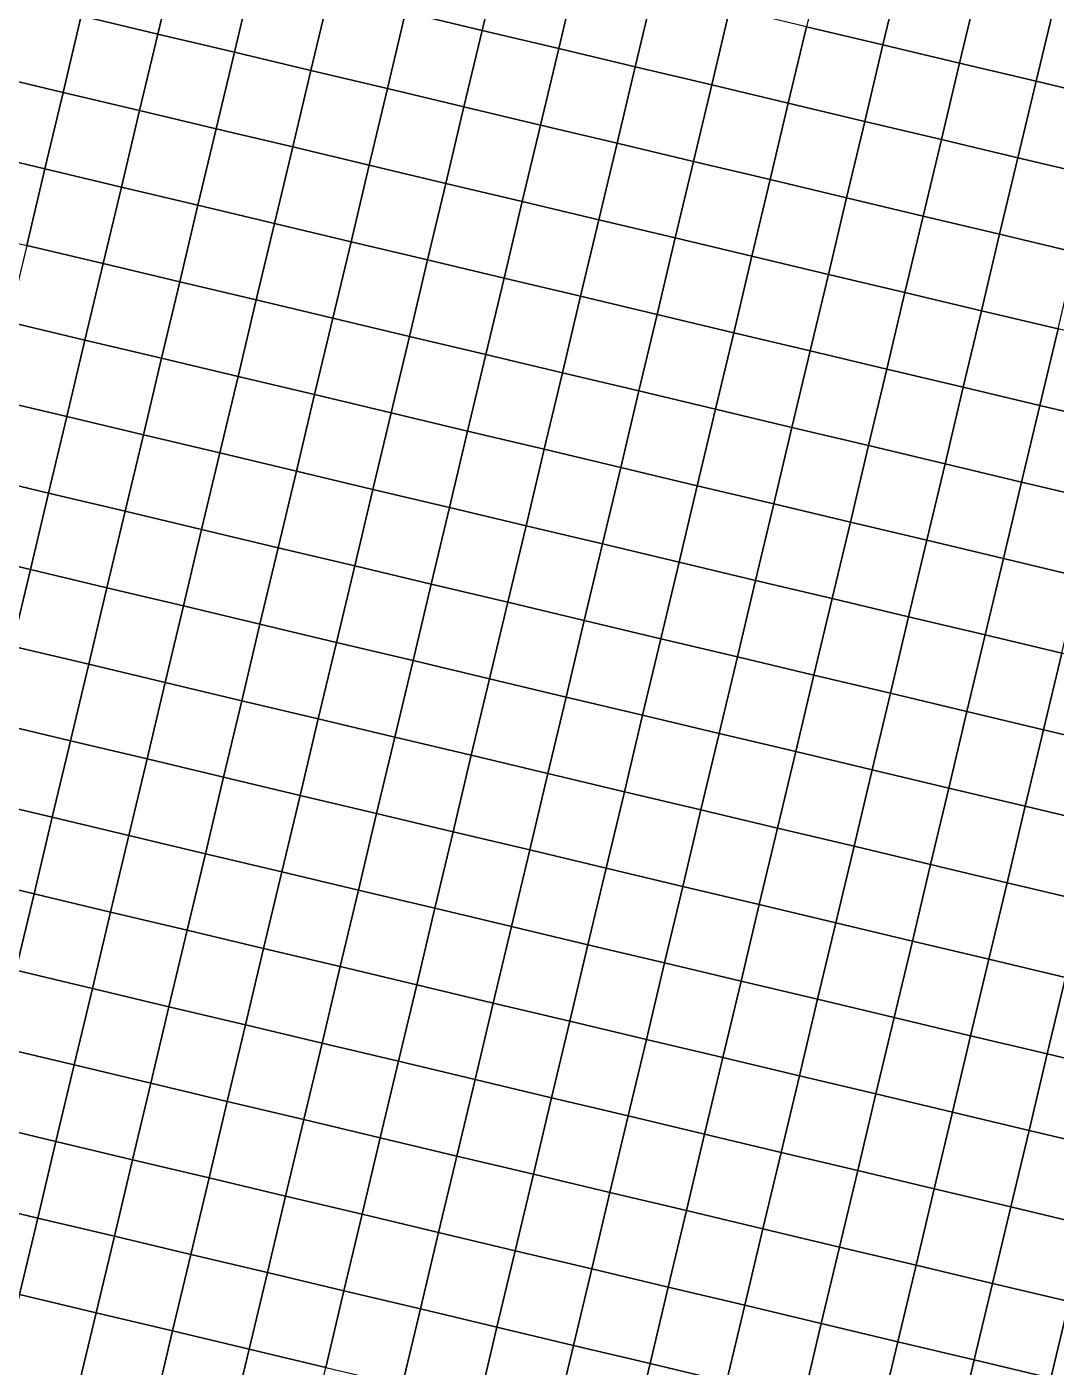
# Model space of a CAD drawing. Header units: metres. Extents: x 0.76 to 9.08, y -3.29 to 2.36.
# Drawn here: x 2.416 to 3.724, y -1.19 to 0.515 of the extents above; entities that cross this region are included whole.
import ezdxf

# ---------------------------------------------------------------- set-up
doc = ezdxf.new("R2010")
doc.units = ezdxf.units.M

msp = doc.modelspace()

# ---------------------------------------------------------------- linework, layer by layer
at = {"layer": 'C1'}
for points in [[(2.5082, 0.6259, -0.3126), (2.485, 0.5286, -0.3201), (2.5823, 0.5054, -0.3269), (2.6054, 0.6027, -0.3204)], [(2.9204, 0.6306, -0.3296), (2.8973, 0.5333, -0.3316), (2.9946, 0.5101, -0.3303), (3.0177, 0.6074, -0.3291)], [(2.6054, 0.6027, -0.3204), (2.5823, 0.5054, -0.3269), (2.6796, 0.4823, -0.3318), (2.7027, 0.5796, -0.3256)], [(3.0177, 0.6074, -0.3291), (2.9946, 0.5101, -0.3303), (3.0919, 0.487, -0.3273), (3.115, 0.5843, -0.3277)], [(3.43, 0.6121, -0.3618), (3.4069, 0.5148, -0.3419), (3.5041, 0.4917, -0.3546), (3.5273, 0.589, -0.3762)], [(2.7027, 0.5796, -0.3256), (2.6796, 0.4823, -0.3318), (2.7769, 0.4592, -0.3359), (2.8, 0.5564, -0.3294)], [(3.115, 0.5843, -0.3277), (3.0919, 0.487, -0.3273), (3.1891, 0.4639, -0.3266), (3.2123, 0.5611, -0.3288)], [(3.5273, 0.589, -0.3762), (3.5041, 0.4917, -0.3546), (3.6014, 0.4686, -0.3704), (3.6246, 0.5658, -0.3929)], [(3.6246, 0.5658, -0.3929), (3.6014, 0.4686, -0.3704), (3.6987, 0.4454, -0.3877), (3.7219, 0.5427, -0.4106)], [(2.3877, 0.5517, -0.3123), (2.3646, 0.4545, -0.3288), (2.4619, 0.4313, -0.3334), (2.485, 0.5286, -0.3201)], [(2.8, 0.5564, -0.3294), (2.7769, 0.4592, -0.3359), (2.8741, 0.436, -0.3392), (2.8973, 0.5333, -0.3316)], [(3.2123, 0.5611, -0.3288), (3.1891, 0.4639, -0.3266), (3.2864, 0.4407, -0.3295), (3.3096, 0.538, -0.3336)], [(2.485, 0.5286, -0.3201), (2.4619, 0.4313, -0.3334), (2.5592, 0.4082, -0.3379), (2.5823, 0.5054, -0.3269)], [(2.8973, 0.5333, -0.3316), (2.8741, 0.436, -0.3392), (2.9714, 0.4129, -0.339), (2.9946, 0.5101, -0.3303)], [(3.3096, 0.538, -0.3336), (3.2864, 0.4407, -0.3295), (3.3837, 0.4176, -0.3361), (3.4069, 0.5148, -0.3419)], [(3.7219, 0.5427, -0.4106), (3.6987, 0.4454, -0.3877), (3.796, 0.4223, -0.4042), (3.8191, 0.5195, -0.4278)], [(3.4069, 0.5148, -0.3419), (3.3837, 0.4176, -0.3361), (3.481, 0.3944, -0.3472), (3.5041, 0.4917, -0.3546)], [(2.5823, 0.5054, -0.3269), (2.5592, 0.4082, -0.3379), (2.6564, 0.385, -0.342), (2.6796, 0.4823, -0.3318)], [(2.9946, 0.5101, -0.3303), (2.9714, 0.4129, -0.339), (3.0687, 0.3897, -0.3367), (3.0919, 0.487, -0.3273)], [(2.6796, 0.4823, -0.3318), (2.6564, 0.385, -0.342), (2.7537, 0.3619, -0.3468), (2.7769, 0.4592, -0.3359)], [(3.0919, 0.487, -0.3273), (3.0687, 0.3897, -0.3367), (3.166, 0.3666, -0.336), (3.1891, 0.4639, -0.3266)], [(3.5041, 0.4917, -0.3546), (3.481, 0.3944, -0.3472), (3.5783, 0.3713, -0.3623), (3.6014, 0.4686, -0.3704)], [(3.1891, 0.4639, -0.3266), (3.166, 0.3666, -0.336), (3.2633, 0.3434, -0.3385), (3.2864, 0.4407, -0.3295)], [(3.6014, 0.4686, -0.3704), (3.5783, 0.3713, -0.3623), (3.6756, 0.3481, -0.3791), (3.6987, 0.4454, -0.3877)], [(2.3646, 0.4545, -0.3288), (2.3414, 0.3572, -0.3525), (2.4387, 0.334, -0.3524), (2.4619, 0.4313, -0.3334)], [(2.7769, 0.4592, -0.3359), (2.7537, 0.3619, -0.3468), (2.851, 0.3387, -0.3522), (2.8741, 0.436, -0.3392)], [(3.6987, 0.4454, -0.3877), (3.6756, 0.3481, -0.3791), (3.7729, 0.325, -0.3951), (3.796, 0.4223, -0.4042)], [(2.4619, 0.4313, -0.3334), (2.4387, 0.334, -0.3524), (2.536, 0.3109, -0.3532), (2.5592, 0.4082, -0.3379)], [(2.8741, 0.436, -0.3392), (2.851, 0.3387, -0.3522), (2.9483, 0.3156, -0.3554), (2.9714, 0.4129, -0.339)], [(3.2864, 0.4407, -0.3295), (3.2633, 0.3434, -0.3385), (3.3606, 0.3203, -0.3441), (3.3837, 0.4176, -0.3361)], [(2.9714, 0.4129, -0.339), (2.9483, 0.3156, -0.3554), (3.0456, 0.2924, -0.356), (3.0687, 0.3897, -0.3367)], [(3.3837, 0.4176, -0.3361), (3.3606, 0.3203, -0.3441), (3.4579, 0.2971, -0.3542), (3.481, 0.3944, -0.3472)], [(2.5592, 0.4082, -0.3379), (2.536, 0.3109, -0.3532), (2.6333, 0.2877, -0.356), (2.6564, 0.385, -0.342)], [(3.481, 0.3944, -0.3472), (3.4579, 0.2971, -0.3542), (3.5551, 0.274, -0.3685), (3.5783, 0.3713, -0.3623)], [(2.6564, 0.385, -0.342), (2.6333, 0.2877, -0.356), (2.7306, 0.2646, -0.3618), (2.7537, 0.3619, -0.3468)], [(3.0687, 0.3897, -0.3367), (3.0456, 0.2924, -0.356), (3.1429, 0.2693, -0.3571), (3.166, 0.3666, -0.336)], [(2.7537, 0.3619, -0.3468), (2.7306, 0.2646, -0.3618), (2.8279, 0.2414, -0.371), (2.851, 0.3387, -0.3522)], [(3.166, 0.3666, -0.336), (3.1429, 0.2693, -0.3571), (3.2401, 0.2461, -0.3605), (3.2633, 0.3434, -0.3385)], [(3.5783, 0.3713, -0.3623), (3.5551, 0.274, -0.3685), (3.6524, 0.2508, -0.3849), (3.6756, 0.3481, -0.3791)], [(2.3414, 0.3572, -0.3525), (2.3183, 0.2599, -0.3673), (2.4156, 0.2367, -0.3645), (2.4387, 0.334, -0.3524)], [(3.2633, 0.3434, -0.3385), (3.2401, 0.2461, -0.3605), (3.3374, 0.223, -0.3661), (3.3606, 0.3203, -0.3441)], [(3.6756, 0.3481, -0.3791), (3.6524, 0.2508, -0.3849), (3.7497, 0.2277, -0.4005), (3.7729, 0.325, -0.3951)], [(2.4387, 0.334, -0.3524), (2.4156, 0.2367, -0.3645), (2.5129, 0.2136, -0.3634), (2.536, 0.3109, -0.3532)], [(2.851, 0.3387, -0.3522), (2.8279, 0.2414, -0.371), (2.9251, 0.2183, -0.3795), (2.9483, 0.3156, -0.3554)], [(2.536, 0.3109, -0.3532), (2.5129, 0.2136, -0.3634), (2.6101, 0.1904, -0.3656), (2.6333, 0.2877, -0.356)], [(2.9483, 0.3156, -0.3554), (2.9251, 0.2183, -0.3795), (3.0224, 0.1951, -0.3852), (3.0456, 0.2924, -0.356)], [(3.3606, 0.3203, -0.3441), (3.3374, 0.223, -0.3661), (3.4347, 0.1998, -0.3757), (3.4579, 0.2971, -0.3542)], [(3.0456, 0.2924, -0.356), (3.0224, 0.1951, -0.3852), (3.1197, 0.172, -0.3902), (3.1429, 0.2693, -0.3571)], [(3.4579, 0.2971, -0.3542), (3.4347, 0.1998, -0.3757), (3.532, 0.1767, -0.3892), (3.5551, 0.274, -0.3685)], [(2.6333, 0.2877, -0.356), (2.6101, 0.1904, -0.3656), (2.7074, 0.1673, -0.3722), (2.7306, 0.2646, -0.3618)], [(3.5551, 0.274, -0.3685), (3.532, 0.1767, -0.3892), (3.6293, 0.1536, -0.4052), (3.6524, 0.2508, -0.3849)], [(2.7306, 0.2646, -0.3618), (2.7074, 0.1673, -0.3722), (2.8047, 0.1442, -0.384), (2.8279, 0.2414, -0.371)], [(3.1429, 0.2693, -0.3571), (3.1197, 0.172, -0.3902), (3.217, 0.1489, -0.3957), (3.2401, 0.2461, -0.3605)], [(2.8279, 0.2414, -0.371), (2.8047, 0.1442, -0.384), (2.902, 0.121, -0.3965), (2.9251, 0.2183, -0.3795)], [(3.2401, 0.2461, -0.3605), (3.217, 0.1489, -0.3957), (3.3143, 0.1257, -0.4021), (3.3374, 0.223, -0.3661)], [(3.6524, 0.2508, -0.3849), (3.6293, 0.1536, -0.4052), (3.7266, 0.1304, -0.4203), (3.7497, 0.2277, -0.4005)], [(2.4156, 0.2367, -0.3645), (2.3924, 0.1395, -0.3698), (2.4897, 0.1163, -0.3683), (2.5129, 0.2136, -0.3634)], [(3.3374, 0.223, -0.3661), (3.3143, 0.1257, -0.4021), (3.4116, 0.1026, -0.4115), (3.4347, 0.1998, -0.3757)], [(2.5129, 0.2136, -0.3634), (2.4897, 0.1163, -0.3683), (2.587, 0.0932, -0.3707), (2.6101, 0.1904, -0.3656)], [(2.9251, 0.2183, -0.3795), (2.902, 0.121, -0.3965), (2.9993, 0.0979, -0.4063), (3.0224, 0.1951, -0.3852)], [(2.6101, 0.1904, -0.3656), (2.587, 0.0932, -0.3707), (2.6843, 0.07, -0.3781), (2.7074, 0.1673, -0.3722)], [(3.0224, 0.1951, -0.3852), (2.9993, 0.0979, -0.4063), (3.0966, 0.0747, -0.4146), (3.1197, 0.172, -0.3902)], [(3.4347, 0.1998, -0.3757), (3.4116, 0.1026, -0.4115), (3.5088, 0.0794, -0.4243), (3.532, 0.1767, -0.3892)], [(3.1197, 0.172, -0.3902), (3.0966, 0.0747, -0.4146), (3.1939, 0.0516, -0.4224), (3.217, 0.1489, -0.3957)], [(3.532, 0.1767, -0.3892), (3.5088, 0.0794, -0.4243), (3.6061, 0.0563, -0.4399), (3.6293, 0.1536, -0.4052)], [(2.7074, 0.1673, -0.3722), (2.6843, 0.07, -0.3781), (2.7816, 0.0469, -0.3915), (2.8047, 0.1442, -0.384)], [(3.6293, 0.1536, -0.4052), (3.6061, 0.0563, -0.4399), (3.7034, 0.0331, -0.4547), (3.7266, 0.1304, -0.4203)], [(2.3924, 0.1395, -0.3698), (2.3693, 0.0422, -0.3681), (2.4666, 0.019, -0.368), (2.4897, 0.1163, -0.3683)], [(2.8047, 0.1442, -0.384), (2.7816, 0.0469, -0.3915), (2.8789, 0.0237, -0.4065), (2.902, 0.121, -0.3965)], [(3.217, 0.1489, -0.3957), (3.1939, 0.0516, -0.4224), (3.2911, 0.0284, -0.4301), (3.3143, 0.1257, -0.4021)], [(2.902, 0.121, -0.3965), (2.8789, 0.0237, -0.4065), (2.9761, 0.0006, -0.4193), (2.9993, 0.0979, -0.4063)], [(3.3143, 0.1257, -0.4021), (3.2911, 0.0284, -0.4301), (3.3884, 0.0053, -0.4399), (3.4116, 0.1026, -0.4115)], [(3.7266, 0.1304, -0.4203), (3.7034, 0.0331, -0.4547), (3.8007, 0.01, -0.4695), (3.8238, 0.1073, -0.4349)], [(2.4897, 0.1163, -0.3683), (2.4666, 0.019, -0.368), (2.5639, -0.0041, -0.3713), (2.587, 0.0932, -0.3707)], [(3.4116, 0.1026, -0.4115), (3.3884, 0.0053, -0.4399), (3.4857, -0.0179, -0.4522), (3.5088, 0.0794, -0.4243)], [(2.587, 0.0932, -0.3707), (2.5639, -0.0041, -0.3713), (2.6611, -0.0273, -0.3793), (2.6843, 0.07, -0.3781)], [(2.9993, 0.0979, -0.4063), (2.9761, 0.0006, -0.4193), (3.0734, -0.0226, -0.4305), (3.0966, 0.0747, -0.4146)], [(2.6843, 0.07, -0.3781), (2.6611, -0.0273, -0.3793), (2.7584, -0.0504, -0.3934), (2.7816, 0.0469, -0.3915)], [(3.0966, 0.0747, -0.4146), (3.0734, -0.0226, -0.4305), (3.1707, -0.0457, -0.4407), (3.1939, 0.0516, -0.4224)], [(3.5088, 0.0794, -0.4243), (3.4857, -0.0179, -0.4522), (3.583, -0.041, -0.4674), (3.6061, 0.0563, -0.4399)], [(3.1939, 0.0516, -0.4224), (3.1707, -0.0457, -0.4407), (3.268, -0.0689, -0.4501), (3.2911, 0.0284, -0.4301)], [(3.6061, 0.0563, -0.4399), (3.583, -0.041, -0.4674), (3.6803, -0.0642, -0.4819), (3.7034, 0.0331, -0.4547)], [(2.3693, 0.0422, -0.3681), (2.3461, -0.0551, -0.3595), (2.4434, -0.0783, -0.3624), (2.4666, 0.019, -0.368)], [(2.7816, 0.0469, -0.3915), (2.7584, -0.0504, -0.3934), (2.8557, -0.0736, -0.4095), (2.8789, 0.0237, -0.4065)], [(2.4666, 0.019, -0.368), (2.4434, -0.0783, -0.3624), (2.5407, -0.1014, -0.3674), (2.5639, -0.0041, -0.3713)], [(2.8789, 0.0237, -0.4065), (2.8557, -0.0736, -0.4095), (2.953, -0.0967, -0.4242), (2.9761, 0.0006, -0.4193)], [(3.2911, 0.0284, -0.4301), (3.268, -0.0689, -0.4501), (3.3653, -0.092, -0.4607), (3.3884, 0.0053, -0.4399)], [(3.7034, 0.0331, -0.4547), (3.6803, -0.0642, -0.4819), (3.7776, -0.0873, -0.4966), (3.8007, 0.01, -0.4695)], [(2.9761, 0.0006, -0.4193), (2.953, -0.0967, -0.4242), (3.0503, -0.1199, -0.438), (3.0734, -0.0226, -0.4305)], [(3.3884, 0.0053, -0.4399), (3.3653, -0.092, -0.4607), (3.4626, -0.1152, -0.4729), (3.4857, -0.0179, -0.4522)], [(2.5639, -0.0041, -0.3713), (2.5407, -0.1014, -0.3674), (2.638, -0.1246, -0.3759), (2.6611, -0.0273, -0.3793)], [(2.6611, -0.0273, -0.3793), (2.638, -0.1246, -0.3759), (2.7353, -0.1477, -0.3897), (2.7584, -0.0504, -0.3934)], [(3.0734, -0.0226, -0.4305), (3.0503, -0.1199, -0.438), (3.1476, -0.143, -0.4506), (3.1707, -0.0457, -0.4407)], [(3.4857, -0.0179, -0.4522), (3.4626, -0.1152, -0.4729), (3.5598, -0.1383, -0.4877), (3.583, -0.041, -0.4674)], [(2.7584, -0.0504, -0.3934), (2.7353, -0.1477, -0.3897), (2.8326, -0.1708, -0.4056), (2.8557, -0.0736, -0.4095)], [(3.1707, -0.0457, -0.4407), (3.1476, -0.143, -0.4506), (3.2448, -0.1661, -0.462), (3.268, -0.0689, -0.4501)], [(3.583, -0.041, -0.4674), (3.5598, -0.1383, -0.4877), (3.6571, -0.1614, -0.5018), (3.6803, -0.0642, -0.4819)], [(2.3461, -0.0551, -0.3595), (2.323, -0.1524, -0.3442), (2.4203, -0.1755, -0.3516), (2.4434, -0.0783, -0.3624)], [(3.6803, -0.0642, -0.4819), (3.6571, -0.1614, -0.5018), (3.7544, -0.1846, -0.5161), (3.7776, -0.0873, -0.4966)], [(2.4434, -0.0783, -0.3624), (2.4203, -0.1755, -0.3516), (2.5176, -0.1987, -0.3591), (2.5407, -0.1014, -0.3674)], [(2.8557, -0.0736, -0.4095), (2.8326, -0.1708, -0.4056), (2.9298, -0.194, -0.4212), (2.953, -0.0967, -0.4242)], [(3.268, -0.0689, -0.4501), (3.2448, -0.1661, -0.462), (3.3421, -0.1893, -0.474), (3.3653, -0.092, -0.4607)], [(2.5407, -0.1014, -0.3674), (2.5176, -0.1987, -0.3591), (2.6148, -0.2218, -0.368), (2.638, -0.1246, -0.3759)], [(2.953, -0.0967, -0.4242), (2.9298, -0.194, -0.4212), (3.0271, -0.2171, -0.437), (3.0503, -0.1199, -0.438)], [(3.3653, -0.092, -0.4607), (3.3421, -0.1893, -0.474), (3.4394, -0.2124, -0.4863), (3.4626, -0.1152, -0.4729)], [(3.4626, -0.1152, -0.4729), (3.4394, -0.2124, -0.4863), (3.5367, -0.2356, -0.5008), (3.5598, -0.1383, -0.4877)], [(2.638, -0.1246, -0.3759), (2.6148, -0.2218, -0.368), (2.7121, -0.245, -0.3804), (2.7353, -0.1477, -0.3897)], [(3.0503, -0.1199, -0.438), (3.0271, -0.2171, -0.437), (3.1244, -0.2403, -0.452), (3.1476, -0.143, -0.4506)], [(2.323, -0.1524, -0.3442), (2.2998, -0.2497, -0.3343), (2.3971, -0.2728, -0.3458), (2.4203, -0.1755, -0.3516)], [(2.7353, -0.1477, -0.3897), (2.7121, -0.245, -0.3804), (2.8094, -0.2681, -0.3948), (2.8326, -0.1708, -0.4056)], [(3.1476, -0.143, -0.4506), (3.1244, -0.2403, -0.452), (3.2217, -0.2634, -0.4659), (3.2448, -0.1661, -0.462)], [(3.5598, -0.1383, -0.4877), (3.5367, -0.2356, -0.5008), (3.634, -0.2587, -0.5145), (3.6571, -0.1614, -0.5018)], [(3.2448, -0.1661, -0.462), (3.2217, -0.2634, -0.4659), (3.319, -0.2866, -0.4796), (3.3421, -0.1893, -0.474)], [(3.6571, -0.1614, -0.5018), (3.634, -0.2587, -0.5145), (3.7313, -0.2819, -0.528), (3.7544, -0.1846, -0.5161)], [(2.4203, -0.1755, -0.3516), (2.3971, -0.2728, -0.3458), (2.4944, -0.296, -0.3557), (2.5176, -0.1987, -0.3591)], [(2.8326, -0.1708, -0.4056), (2.8094, -0.2681, -0.3948), (2.9067, -0.2913, -0.4102), (2.9298, -0.194, -0.4212)], [(2.5176, -0.1987, -0.3591), (2.4944, -0.296, -0.3557), (2.5917, -0.3191, -0.3656), (2.6148, -0.2218, -0.368)], [(2.9298, -0.194, -0.4212), (2.9067, -0.2913, -0.4102), (3.004, -0.3144, -0.4275), (3.0271, -0.2171, -0.437)], [(3.3421, -0.1893, -0.474), (3.319, -0.2866, -0.4796), (3.4163, -0.3097, -0.4924), (3.4394, -0.2124, -0.4863)], [(3.0271, -0.2171, -0.437), (3.004, -0.3144, -0.4275), (3.1013, -0.3376, -0.4451), (3.1244, -0.2403, -0.452)], [(3.4394, -0.2124, -0.4863), (3.4163, -0.3097, -0.4924), (3.5136, -0.3329, -0.5067), (3.5367, -0.2356, -0.5008)], [(2.6148, -0.2218, -0.368), (2.5917, -0.3191, -0.3656), (2.689, -0.3423, -0.3776), (2.7121, -0.245, -0.3804)], [(3.5367, -0.2356, -0.5008), (3.5136, -0.3329, -0.5067), (3.6108, -0.356, -0.5198), (3.634, -0.2587, -0.5145)], [(2.7121, -0.245, -0.3804), (2.689, -0.3423, -0.3776), (2.7863, -0.3654, -0.3913), (2.8094, -0.2681, -0.3948)], [(3.1244, -0.2403, -0.452), (3.1013, -0.3376, -0.4451), (3.1986, -0.3607, -0.4619), (3.2217, -0.2634, -0.4659)], [(2.8094, -0.2681, -0.3948), (2.7863, -0.3654, -0.3913), (2.8836, -0.3886, -0.407), (2.9067, -0.2913, -0.4102)], [(3.2217, -0.2634, -0.4659), (3.1986, -0.3607, -0.4619), (3.2958, -0.3839, -0.4777), (3.319, -0.2866, -0.4796)], [(3.634, -0.2587, -0.5145), (3.6108, -0.356, -0.5198), (3.7081, -0.3792, -0.5323), (3.7313, -0.2819, -0.528)], [(2.3971, -0.2728, -0.3458), (2.374, -0.3701, -0.345), (2.4713, -0.3933, -0.3574), (2.4944, -0.296, -0.3557)], [(3.319, -0.2866, -0.4796), (3.2958, -0.3839, -0.4777), (3.3931, -0.407, -0.4913), (3.4163, -0.3097, -0.4924)], [(3.7313, -0.2819, -0.528), (3.7081, -0.3792, -0.5323), (3.8054, -0.4023, -0.5451), (3.8286, -0.305, -0.5419)], [(2.4944, -0.296, -0.3557), (2.4713, -0.3933, -0.3574), (2.5686, -0.4164, -0.3687), (2.5917, -0.3191, -0.3656)], [(2.9067, -0.2913, -0.4102), (2.8836, -0.3886, -0.407), (2.9808, -0.4117, -0.4257), (3.004, -0.3144, -0.4275)], [(2.5917, -0.3191, -0.3656), (2.5686, -0.4164, -0.3687), (2.6658, -0.4396, -0.3812), (2.689, -0.3423, -0.3776)], [(3.004, -0.3144, -0.4275), (2.9808, -0.4117, -0.4257), (3.0781, -0.4349, -0.4455), (3.1013, -0.3376, -0.4451)], [(3.4163, -0.3097, -0.4924), (3.3931, -0.407, -0.4913), (3.4904, -0.4302, -0.5053), (3.5136, -0.3329, -0.5067)], [(3.1013, -0.3376, -0.4451), (3.0781, -0.4349, -0.4455), (3.1754, -0.458, -0.4648), (3.1986, -0.3607, -0.4619)], [(3.5136, -0.3329, -0.5067), (3.4904, -0.4302, -0.5053), (3.5877, -0.4533, -0.5179), (3.6108, -0.356, -0.5198)], [(2.689, -0.3423, -0.3776), (2.6658, -0.4396, -0.3812), (2.7631, -0.4627, -0.3951), (2.7863, -0.3654, -0.3913)], [(3.6108, -0.356, -0.5198), (3.5877, -0.4533, -0.5179), (3.685, -0.4764, -0.5289), (3.7081, -0.3792, -0.5323)], [(2.374, -0.3701, -0.345), (2.3508, -0.4674, -0.3492), (2.4481, -0.4905, -0.3641), (2.4713, -0.3933, -0.3574)], [(2.7863, -0.3654, -0.3913), (2.7631, -0.4627, -0.3951), (2.8604, -0.4858, -0.4116), (2.8836, -0.3886, -0.407)], [(3.1986, -0.3607, -0.4619), (3.1754, -0.458, -0.4648), (3.2727, -0.4811, -0.4827), (3.2958, -0.3839, -0.4777)], [(2.8836, -0.3886, -0.407), (2.8604, -0.4858, -0.4116), (2.9577, -0.509, -0.4316), (2.9808, -0.4117, -0.4257)], [(3.2958, -0.3839, -0.4777), (3.2727, -0.4811, -0.4827), (3.37, -0.5043, -0.4973), (3.3931, -0.407, -0.4913)], [(3.7081, -0.3792, -0.5323), (3.685, -0.4764, -0.5289), (3.7823, -0.4996, -0.5403), (3.8054, -0.4023, -0.5451)], [(2.4713, -0.3933, -0.3574), (2.4481, -0.4905, -0.3641), (2.5454, -0.5137, -0.3773), (2.5686, -0.4164, -0.3687)], [(3.3931, -0.407, -0.4913), (3.37, -0.5043, -0.4973), (3.4673, -0.5274, -0.5118), (3.4904, -0.4302, -0.5053)], [(2.5686, -0.4164, -0.3687), (2.5454, -0.5137, -0.3773), (2.6427, -0.5368, -0.391), (2.6658, -0.4396, -0.3812)], [(2.9808, -0.4117, -0.4257), (2.9577, -0.509, -0.4316), (3.055, -0.5321, -0.4533), (3.0781, -0.4349, -0.4455)], [(2.6658, -0.4396, -0.3812), (2.6427, -0.5368, -0.391), (2.74, -0.56, -0.4061), (2.7631, -0.4627, -0.3951)], [(3.0781, -0.4349, -0.4455), (3.055, -0.5321, -0.4533), (3.1523, -0.5553, -0.4748), (3.1754, -0.458, -0.4648)], [(3.4904, -0.4302, -0.5053), (3.4673, -0.5274, -0.5118), (3.5645, -0.5506, -0.5246), (3.5877, -0.4533, -0.5179)], [(3.1754, -0.458, -0.4648), (3.1523, -0.5553, -0.4748), (3.2495, -0.5784, -0.4945), (3.2727, -0.4811, -0.4827)], [(3.5877, -0.4533, -0.5179), (3.5645, -0.5506, -0.5246), (3.6618, -0.5737, -0.5352), (3.685, -0.4764, -0.5289)], [(2.3508, -0.4674, -0.3492), (2.3277, -0.5647, -0.3585), (2.425, -0.5878, -0.3758), (2.4481, -0.4905, -0.3641)], [(2.7631, -0.4627, -0.3951), (2.74, -0.56, -0.4061), (2.8373, -0.5831, -0.4239), (2.8604, -0.4858, -0.4116)], [(3.685, -0.4764, -0.5289), (3.6618, -0.5737, -0.5352), (3.7591, -0.5969, -0.5462), (3.7823, -0.4996, -0.5403)], [(2.4481, -0.4905, -0.3641), (2.425, -0.5878, -0.3758), (2.5223, -0.611, -0.3915), (2.5454, -0.5137, -0.3773)], [(2.8604, -0.4858, -0.4116), (2.8373, -0.5831, -0.4239), (2.9345, -0.6063, -0.4453), (2.9577, -0.509, -0.4316)], [(3.2727, -0.4811, -0.4827), (3.2495, -0.5784, -0.4945), (3.3468, -0.6016, -0.5107), (3.37, -0.5043, -0.4973)], [(2.9577, -0.509, -0.4316), (2.9345, -0.6063, -0.4453), (3.0318, -0.6294, -0.4686), (3.055, -0.5321, -0.4533)], [(3.37, -0.5043, -0.4973), (3.3468, -0.6016, -0.5107), (3.4441, -0.6247, -0.5262), (3.4673, -0.5274, -0.5118)], [(2.5454, -0.5137, -0.3773), (2.5223, -0.611, -0.3915), (2.6195, -0.6341, -0.4073), (2.6427, -0.5368, -0.391)], [(3.4673, -0.5274, -0.5118), (3.4441, -0.6247, -0.5262), (3.5414, -0.6479, -0.5399), (3.5645, -0.5506, -0.5246)], [(2.6427, -0.5368, -0.391), (2.6195, -0.6341, -0.4073), (2.7168, -0.6573, -0.4244), (2.74, -0.56, -0.4061)], [(3.055, -0.5321, -0.4533), (3.0318, -0.6294, -0.4686), (3.1291, -0.6526, -0.4919), (3.1523, -0.5553, -0.4748)], [(2.74, -0.56, -0.4061), (2.7168, -0.6573, -0.4244), (2.8141, -0.6804, -0.4441), (2.8373, -0.5831, -0.4239)], [(3.1523, -0.5553, -0.4748), (3.1291, -0.6526, -0.4919), (3.2264, -0.6757, -0.5132), (3.2495, -0.5784, -0.4945)], [(3.5645, -0.5506, -0.5246), (3.5414, -0.6479, -0.5399), (3.6387, -0.671, -0.5512), (3.6618, -0.5737, -0.5352)], [(2.3277, -0.5647, -0.3585), (2.3045, -0.662, -0.3728), (2.4018, -0.6851, -0.3925), (2.425, -0.5878, -0.3758)], [(3.2495, -0.5784, -0.4945), (3.2264, -0.6757, -0.5132), (3.3237, -0.6989, -0.5313), (3.3468, -0.6016, -0.5107)], [(3.6618, -0.5737, -0.5352), (3.6387, -0.671, -0.5512), (3.736, -0.6942, -0.5628), (3.7591, -0.5969, -0.5462)], [(2.425, -0.5878, -0.3758), (2.4018, -0.6851, -0.3925), (2.4991, -0.7083, -0.4111), (2.5223, -0.611, -0.3915)], [(2.8373, -0.5831, -0.4239), (2.8141, -0.6804, -0.4441), (2.9114, -0.7036, -0.4668), (2.9345, -0.6063, -0.4453)], [(2.5223, -0.611, -0.3915), (2.4991, -0.7083, -0.4111), (2.5964, -0.7314, -0.4299), (2.6195, -0.6341, -0.4073)], [(2.9345, -0.6063, -0.4453), (2.9114, -0.7036, -0.4668), (3.0087, -0.7267, -0.4913), (3.0318, -0.6294, -0.4686)], [(3.3468, -0.6016, -0.5107), (3.3237, -0.6989, -0.5313), (3.421, -0.722, -0.5484), (3.4441, -0.6247, -0.5262)], [(3.0318, -0.6294, -0.4686), (3.0087, -0.7267, -0.4913), (3.106, -0.7499, -0.516), (3.1291, -0.6526, -0.4919)], [(3.4441, -0.6247, -0.5262), (3.421, -0.722, -0.5484), (3.5183, -0.7451, -0.5637), (3.5414, -0.6479, -0.5399)], [(2.6195, -0.6341, -0.4073), (2.5964, -0.7314, -0.4299), (2.6937, -0.7546, -0.45), (2.7168, -0.6573, -0.4244)], [(2.7168, -0.6573, -0.4244), (2.6937, -0.7546, -0.45), (2.791, -0.7777, -0.4719), (2.8141, -0.6804, -0.4441)], [(3.1291, -0.6526, -0.4919), (3.106, -0.7499, -0.516), (3.2033, -0.773, -0.5389), (3.2264, -0.6757, -0.5132)], [(3.5414, -0.6479, -0.5399), (3.5183, -0.7451, -0.5637), (3.6155, -0.7683, -0.5767), (3.6387, -0.671, -0.5512)], [(2.8141, -0.6804, -0.4441), (2.791, -0.7777, -0.4719), (2.8883, -0.8008, -0.4959), (2.9114, -0.7036, -0.4668)], [(3.2264, -0.6757, -0.5132), (3.2033, -0.773, -0.5389), (3.3005, -0.7961, -0.5591), (3.3237, -0.6989, -0.5313)], [(3.6387, -0.671, -0.5512), (3.6155, -0.7683, -0.5767), (3.7128, -0.7914, -0.59), (3.736, -0.6942, -0.5628)], [(2.4018, -0.6851, -0.3925), (2.3787, -0.7824, -0.4131), (2.476, -0.8055, -0.4335), (2.4991, -0.7083, -0.4111)], [(3.736, -0.6942, -0.5628), (3.7128, -0.7914, -0.59), (3.8101, -0.8146, -0.6056), (3.8333, -0.7173, -0.5769)], [(2.4991, -0.7083, -0.4111), (2.476, -0.8055, -0.4335), (2.5733, -0.8287, -0.4542), (2.5964, -0.7314, -0.4299)], [(2.9114, -0.7036, -0.4668), (2.8883, -0.8008, -0.4959), (2.9855, -0.824, -0.5213), (3.0087, -0.7267, -0.4913)], [(3.3237, -0.6989, -0.5313), (3.3005, -0.7961, -0.5591), (3.3978, -0.8193, -0.5784), (3.421, -0.722, -0.5484)], [(2.5964, -0.7314, -0.4299), (2.5733, -0.8287, -0.4542), (2.6705, -0.8518, -0.4765), (2.6937, -0.7546, -0.45)], [(3.0087, -0.7267, -0.4913), (2.9855, -0.824, -0.5213), (3.0828, -0.8471, -0.5471), (3.106, -0.7499, -0.516)], [(3.421, -0.722, -0.5484), (3.3978, -0.8193, -0.5784), (3.4951, -0.8424, -0.5961), (3.5183, -0.7451, -0.5637)], [(3.106, -0.7499, -0.516), (3.0828, -0.8471, -0.5471), (3.1801, -0.8703, -0.5715), (3.2033, -0.773, -0.5389)], [(3.5183, -0.7451, -0.5637), (3.4951, -0.8424, -0.5961), (3.5924, -0.8656, -0.6118), (3.6155, -0.7683, -0.5767)], [(2.6937, -0.7546, -0.45), (2.6705, -0.8518, -0.4765), (2.7678, -0.875, -0.5), (2.791, -0.7777, -0.4719)], [(2.3787, -0.7824, -0.4131), (2.3555, -0.8797, -0.4376), (2.4528, -0.9028, -0.4585), (2.476, -0.8055, -0.4335)], [(2.791, -0.7777, -0.4719), (2.7678, -0.875, -0.5), (2.8651, -0.8981, -0.5246), (2.8883, -0.8008, -0.4959)], [(3.2033, -0.773, -0.5389), (3.1801, -0.8703, -0.5715), (3.2774, -0.8934, -0.5942), (3.3005, -0.7961, -0.5591)], [(3.6155, -0.7683, -0.5767), (3.5924, -0.8656, -0.6118), (3.6897, -0.8887, -0.6277), (3.7128, -0.7914, -0.59)], [(2.8883, -0.8008, -0.4959), (2.8651, -0.8981, -0.5246), (2.9624, -0.9213, -0.5506), (2.9855, -0.824, -0.5213)], [(3.3005, -0.7961, -0.5591), (3.2774, -0.8934, -0.5942), (3.3747, -0.9166, -0.6163), (3.3978, -0.8193, -0.5784)], [(3.7128, -0.7914, -0.59), (3.6897, -0.8887, -0.6277), (3.787, -0.9119, -0.6455), (3.8101, -0.8146, -0.6056)], [(2.476, -0.8055, -0.4335), (2.4528, -0.9028, -0.4585), (2.5501, -0.926, -0.4803), (2.5733, -0.8287, -0.4542)], [(2.5733, -0.8287, -0.4542), (2.5501, -0.926, -0.4803), (2.6474, -0.9491, -0.5039), (2.6705, -0.8518, -0.4765)], [(2.9855, -0.824, -0.5213), (2.9624, -0.9213, -0.5506), (3.0597, -0.9444, -0.5767), (3.0828, -0.8471, -0.5471)], [(3.3978, -0.8193, -0.5784), (3.3747, -0.9166, -0.6163), (3.472, -0.9397, -0.6371), (3.4951, -0.8424, -0.5961)], [(2.6705, -0.8518, -0.4765), (2.6474, -0.9491, -0.5039), (2.7447, -0.9723, -0.5282), (2.7678, -0.875, -0.5)], [(3.0828, -0.8471, -0.5471), (3.0597, -0.9444, -0.5767), (3.157, -0.9676, -0.6018), (3.1801, -0.8703, -0.5715)], [(3.4951, -0.8424, -0.5961), (3.472, -0.9397, -0.6371), (3.5692, -0.9629, -0.6564), (3.5924, -0.8656, -0.6118)], [(3.5924, -0.8656, -0.6118), (3.5692, -0.9629, -0.6564), (3.6665, -0.986, -0.676), (3.6897, -0.8887, -0.6277)], [(2.3555, -0.8797, -0.4376), (2.3324, -0.977, -0.466), (2.4297, -1.0001, -0.4864), (2.4528, -0.9028, -0.4585)], [(2.7678, -0.875, -0.5), (2.7447, -0.9723, -0.5282), (2.842, -0.9954, -0.5531), (2.8651, -0.8981, -0.5246)], [(3.1801, -0.8703, -0.5715), (3.157, -0.9676, -0.6018), (3.2542, -0.9907, -0.6259), (3.2774, -0.8934, -0.5942)], [(2.4528, -0.9028, -0.4585), (2.4297, -1.0001, -0.4864), (2.527, -1.0233, -0.5083), (2.5501, -0.926, -0.4803)], [(2.8651, -0.8981, -0.5246), (2.842, -0.9954, -0.5531), (2.9392, -1.0186, -0.5789), (2.9624, -0.9213, -0.5506)], [(3.2774, -0.8934, -0.5942), (3.2542, -0.9907, -0.6259), (3.3515, -1.0139, -0.6497), (3.3747, -0.9166, -0.6163)], [(3.6897, -0.8887, -0.6277), (3.6665, -0.986, -0.676), (3.7638, -1.0092, -0.6966), (3.787, -0.9119, -0.6455)], [(3.3747, -0.9166, -0.6163), (3.3515, -1.0139, -0.6497), (3.4488, -1.037, -0.6724), (3.472, -0.9397, -0.6371)], [(2.5501, -0.926, -0.4803), (2.527, -1.0233, -0.5083), (2.6242, -1.0464, -0.5322), (2.6474, -0.9491, -0.5039)], [(2.9624, -0.9213, -0.5506), (2.9392, -1.0186, -0.5789), (3.0365, -1.0417, -0.6048), (3.0597, -0.9444, -0.5767)], [(2.6474, -0.9491, -0.5039), (2.6242, -1.0464, -0.5322), (2.7215, -1.0696, -0.5566), (2.7447, -0.9723, -0.5282)], [(3.0597, -0.9444, -0.5767), (3.0365, -1.0417, -0.6048), (3.1338, -1.0649, -0.6298), (3.157, -0.9676, -0.6018)], [(3.472, -0.9397, -0.6371), (3.4488, -1.037, -0.6724), (3.5461, -1.0601, -0.6942), (3.5692, -0.9629, -0.6564)], [(3.157, -0.9676, -0.6018), (3.1338, -1.0649, -0.6298), (3.2311, -1.088, -0.6543), (3.2542, -0.9907, -0.6259)], [(3.5692, -0.9629, -0.6564), (3.5461, -1.0601, -0.6942), (3.6434, -1.0833, -0.7161), (3.6665, -0.986, -0.676)], [(2.3324, -0.977, -0.466), (2.3093, -1.0743, -0.4983), (2.4065, -1.0974, -0.5169), (2.4297, -1.0001, -0.4864)], [(2.7447, -0.9723, -0.5282), (2.7215, -1.0696, -0.5566), (2.8188, -1.0927, -0.5812), (2.842, -0.9954, -0.5531)], [(3.6665, -0.986, -0.676), (3.6434, -1.0833, -0.7161), (3.7407, -1.1064, -0.7384), (3.7638, -1.0092, -0.6966)], [(2.4297, -1.0001, -0.4864), (2.4065, -1.0974, -0.5169), (2.5038, -1.1205, -0.538), (2.527, -1.0233, -0.5083)], [(2.842, -0.9954, -0.5531), (2.8188, -1.0927, -0.5812), (2.9161, -1.1158, -0.6065), (2.9392, -1.0186, -0.5789)], [(3.2542, -0.9907, -0.6259), (3.2311, -1.088, -0.6543), (3.3284, -1.1111, -0.6787), (3.3515, -1.0139, -0.6497)], [(2.9392, -1.0186, -0.5789), (2.9161, -1.1158, -0.6065), (3.0134, -1.139, -0.6315), (3.0365, -1.0417, -0.6048)], [(3.3515, -1.0139, -0.6497), (3.3284, -1.1111, -0.6787), (3.4257, -1.1343, -0.7022), (3.4488, -1.037, -0.6724)], [(2.527, -1.0233, -0.5083), (2.5038, -1.1205, -0.538), (2.6011, -1.1437, -0.5614), (2.6242, -1.0464, -0.5322)], [(3.4488, -1.037, -0.6724), (3.4257, -1.1343, -0.7022), (3.523, -1.1574, -0.7252), (3.5461, -1.0601, -0.6942)], [(2.6242, -1.0464, -0.5322), (2.6011, -1.1437, -0.5614), (2.6984, -1.1668, -0.5852), (2.7215, -1.0696, -0.5566)], [(3.0365, -1.0417, -0.6048), (3.0134, -1.139, -0.6315), (3.1107, -1.1621, -0.6555), (3.1338, -1.0649, -0.6298)], [(2.7215, -1.0696, -0.5566), (2.6984, -1.1668, -0.5852), (2.7957, -1.19, -0.6089), (2.8188, -1.0927, -0.5812)], [(3.1338, -1.0649, -0.6298), (3.1107, -1.1621, -0.6555), (3.208, -1.1853, -0.6794), (3.2311, -1.088, -0.6543)], [(3.5461, -1.0601, -0.6942), (3.523, -1.1574, -0.7252), (3.6202, -1.1806, -0.748), (3.6434, -1.0833, -0.7161)], [(3.2311, -1.088, -0.6543), (3.208, -1.1853, -0.6794), (3.3052, -1.2084, -0.7033), (3.3284, -1.1111, -0.6787)], [(3.6434, -1.0833, -0.7161), (3.6202, -1.1806, -0.748), (3.7175, -1.2037, -0.7708), (3.7407, -1.1064, -0.7384)], [(2.4065, -1.0974, -0.5169), (2.3834, -1.1947, -0.5501), (2.4807, -1.2178, -0.5695), (2.5038, -1.1205, -0.538)], [(2.8188, -1.0927, -0.5812), (2.7957, -1.19, -0.6089), (2.893, -1.2131, -0.6332), (2.9161, -1.1158, -0.6065)], [(3.7407, -1.1064, -0.7384), (3.7175, -1.2037, -0.7708), (3.8148, -1.2269, -0.7933), (3.838, -1.1296, -0.7606)], [(2.5038, -1.1205, -0.538), (2.4807, -1.2178, -0.5695), (2.578, -1.241, -0.5914), (2.6011, -1.1437, -0.5614)], [(2.9161, -1.1158, -0.6065), (2.893, -1.2131, -0.6332), (2.9902, -1.2363, -0.6566), (3.0134, -1.139, -0.6315)], [(3.3284, -1.1111, -0.6787), (3.3052, -1.2084, -0.7033), (3.4025, -1.2316, -0.7264), (3.4257, -1.1343, -0.7022)], [(3.0134, -1.139, -0.6315), (2.9902, -1.2363, -0.6566), (3.0875, -1.2594, -0.6789), (3.1107, -1.1621, -0.6555)], [(3.4257, -1.1343, -0.7022), (3.4025, -1.2316, -0.7264), (3.4998, -1.2547, -0.7494), (3.523, -1.1574, -0.7252)], [(2.6011, -1.1437, -0.5614), (2.578, -1.241, -0.5914), (2.6752, -1.2641, -0.6139), (2.6984, -1.1668, -0.5852)], [(3.523, -1.1574, -0.7252), (3.4998, -1.2547, -0.7494), (3.5971, -1.2779, -0.7718), (3.6202, -1.1806, -0.748)], [(2.6984, -1.1668, -0.5852), (2.6752, -1.2641, -0.6139), (2.7725, -1.2873, -0.6363), (2.7957, -1.19, -0.6089)], [(3.1107, -1.1621, -0.6555), (3.0875, -1.2594, -0.6789), (3.1848, -1.2826, -0.7011), (3.208, -1.1853, -0.6794)], [(3.208, -1.1853, -0.6794), (3.1848, -1.2826, -0.7011), (3.2821, -1.3057, -0.7234), (3.3052, -1.2084, -0.7033)], [(3.6202, -1.1806, -0.748), (3.5971, -1.2779, -0.7718), (3.6944, -1.301, -0.7939), (3.7175, -1.2037, -0.7708)]]:
    msp.add_3dface(points, dxfattribs=at)

doc.saveas('drawing.dxf')
